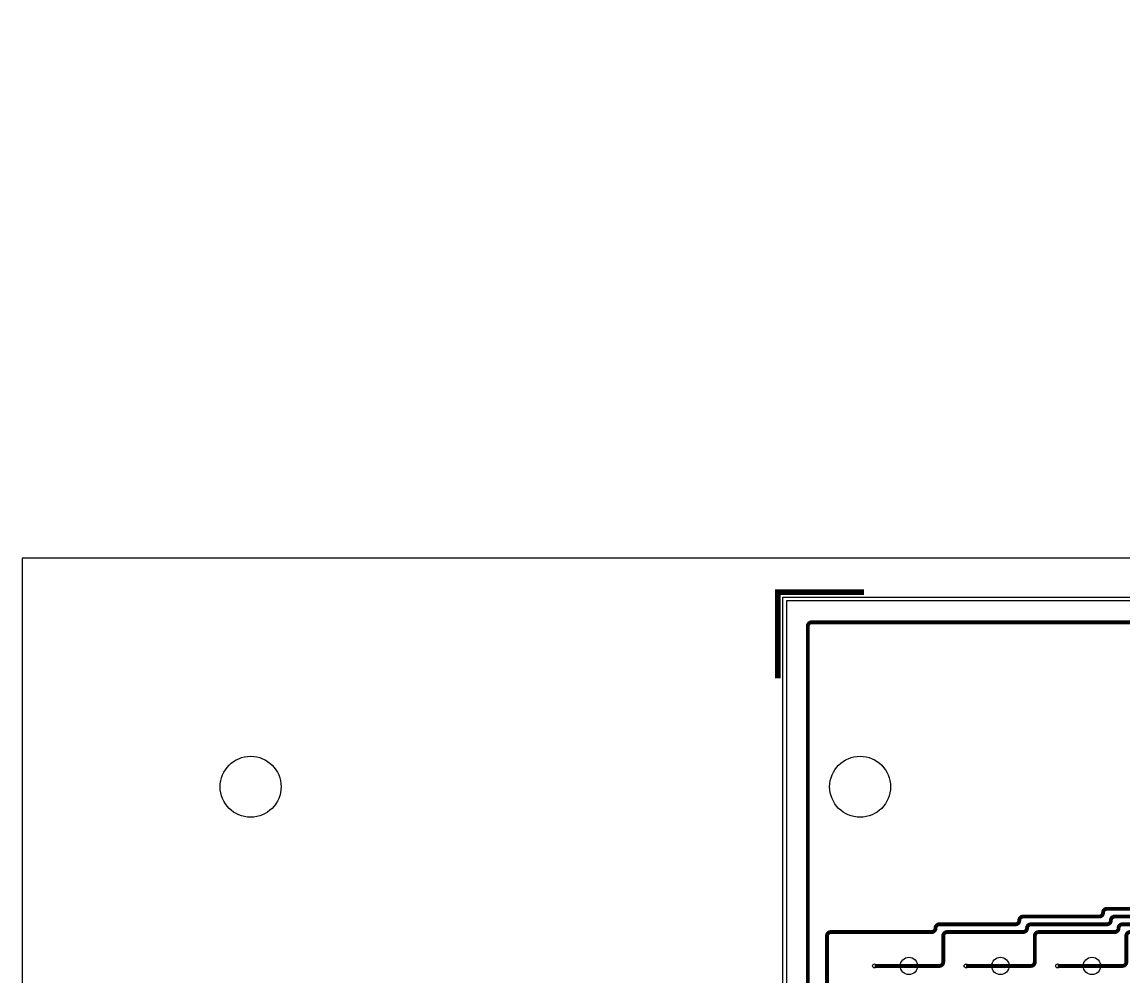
# Model space of a CAD drawing. Header units: millimetres. Extents: x 56 to 246, y -259 to -31.
# Drawn here: x 56.5 to 128.8, y -93.5 to -30.8 of the extents above; entities that cross this region are included whole.
import ezdxf

# ---------------------------------------------------------------- set-up
doc = ezdxf.new("R2010")
doc.units = ezdxf.units.MM
doc.header["$MEASUREMENT"] = 0
doc.layers.get('0').update_dxf_attribs({"linetype": 'CONTINUOUS'})
for name, color, linetype in [('17', 1, 'CONTINUOUS'), ('26', 7, 'CONTINUOUS'), ('9B Barrier', 82, 'CONTINUOUS'), ('Robot Base', 6, 'CONTINUOUS')]:
    doc.layers.add(name, color=color, linetype=linetype)

# ---------------------------------------------------------------- blocks, each defined once
blk = doc.blocks.new('*U2')
blk.add_circle((0, 0), 2)
blk = doc.blocks.new('*U3')
at = {"color": 0, "linetype": 'ByBlock'}
for p in [(0, 0), (40, 0)]:
    blk.add_blockref('*U2', p, dxfattribs=at)

msp = doc.modelspace()

# ---------------------------------------------------------------- linework, layer by layer
at = {"layer": '17', "const_width": 0.254}
for points in [[(162.85284, -256.44582), (108.32307, -256.44582, -0.41421356), (108.06907, -256.19182), (108.06907, -70.46198, -0.41421356), (108.32307, -70.20798), (147.47826, -70.20798, 0.41421356), (147.73226, -69.95398), (147.73226, -55.1114, -0.15229617), (147.77593, -54.97136), (150.80928, -50.58043, 0.15229617), (150.85294, -50.44039), (150.85294, -30.9651)], [(153.35293, -30.9651), (153.35293, -52.33973, -0.15229617), (153.30881, -52.48121), (150.91328, -55.94887, 0.15229617), (150.86916, -56.09035), (150.86916, -88.74998, -0.41421356), (150.61516, -89.00398), (145.95995, -89.00398, 0.41421356), (145.70595, -89.25798), (145.70595, -89.25798, -0.41421356), (145.45195, -89.51198), (140.21866, -89.51198, 0.41421356), (139.96466, -89.76598), (139.96466, -89.76598, -0.41421356), (139.71066, -90.01998), (134.71981, -90.01998, 0.41421356), (134.46581, -90.27398), (134.46581, -90.27398, -0.41421356), (134.21181, -90.52798), (129.22097, -90.52798, 0.41421356), (128.96697, -90.78198), (128.96697, -92.49648, -0.41421356), (128.71297, -92.75048), (124.46101, -92.75048)], [(109.32307, -252.94507), (109.32307, -90.78198, -0.41421356), (109.57707, -90.52798), (116.19128, -90.52798, 0.41421356), (116.44528, -90.27398), (116.44528, -90.27398, -0.41421356), (116.69928, -90.01998), (121.69012, -90.01998, 0.41421356), (121.94412, -89.76598), (121.94412, -89.76598, -0.41421356), (122.19812, -89.51198), (127.18897, -89.51198, 0.41421356), (127.44297, -89.25798), (127.44297, -89.25798, -0.41421356), (127.69697, -89.00398), (132.68781, -89.00398, 0.41421356)], [(133.19581, -89.51198), (128.20497, -89.51198, 0.41421356), (127.95097, -89.76598), (127.95097, -89.76598, -0.41421356), (127.69697, -90.01998), (122.70612, -90.01998, 0.41421356), (122.45212, -90.27398), (122.45212, -90.27398, -0.41421356), (122.19812, -90.52798), (117.20728, -90.52798, 0.41421356), (116.95328, -90.78198), (116.95328, -92.49648, -0.41421356), (116.69928, -92.75048), (112.44732, -92.75048)], [(133.70381, -90.01998), (128.71297, -90.01998, 0.41421356), (128.45897, -90.27398), (128.45897, -90.27398, -0.41421356), (128.20497, -90.52798), (123.21412, -90.52798, 0.41421356), (122.96012, -90.78198), (122.96012, -92.49648, -0.41421356), (122.70612, -92.75048), (118.45416, -92.75048)]]:
    msp.add_lwpolyline(points, format="xyb", dxfattribs=at)
at = {"layer": '17', "const_width": 0.381}
msp.add_lwpolyline([(111.75207, -68.23948), (106.10057, -68.23948), (106.10057, -73.89098)], dxfattribs=at)
at = {"layer": '17'}
for centre, radius in [((114.7003, -92.75048), 0.5715), ((120.70714, -92.75048), 0.5715), ((126.71399, -92.75048), 0.5715), ((112.44732, -92.75048), 0.127), ((118.45416, -92.75048), 0.127), ((124.46101, -92.75048), 0.127)]:
    msp.add_circle(centre, radius, dxfattribs=at)
at = {"layer": '26'}
msp.add_lwpolyline([(145.61478, -68.19159, -0.41547785), (145.24776, -68.81098), (106.67207, -68.81098), (106.67207, -257.84282), (220.03361, -257.84282), (220.03361, -68.81098), (180.95754, -68.81098, -0.41547785), (180.59052, -68.19159)], format="xyb", dxfattribs=at)
at = {"layer": '9B Barrier'}
msp.add_lwpolyline([(106.41807, -258.09682), (106.41807, -68.55698), (145.24776, -68.55698, 0.41421356)], format="xyb", dxfattribs=at)
at = {"layer": 'Robot Base', "color": 2}
msp.add_lwpolyline([(56.49979, -216), (246.49979, -216), (246.49979, -66), (56.49979, -66)], close=True, dxfattribs=at)

# ---------------------------------------------------------------- block references
msp.add_blockref('*U3', (71.49979, -81), dxfattribs=at)

doc.saveas('drawing.dxf')
